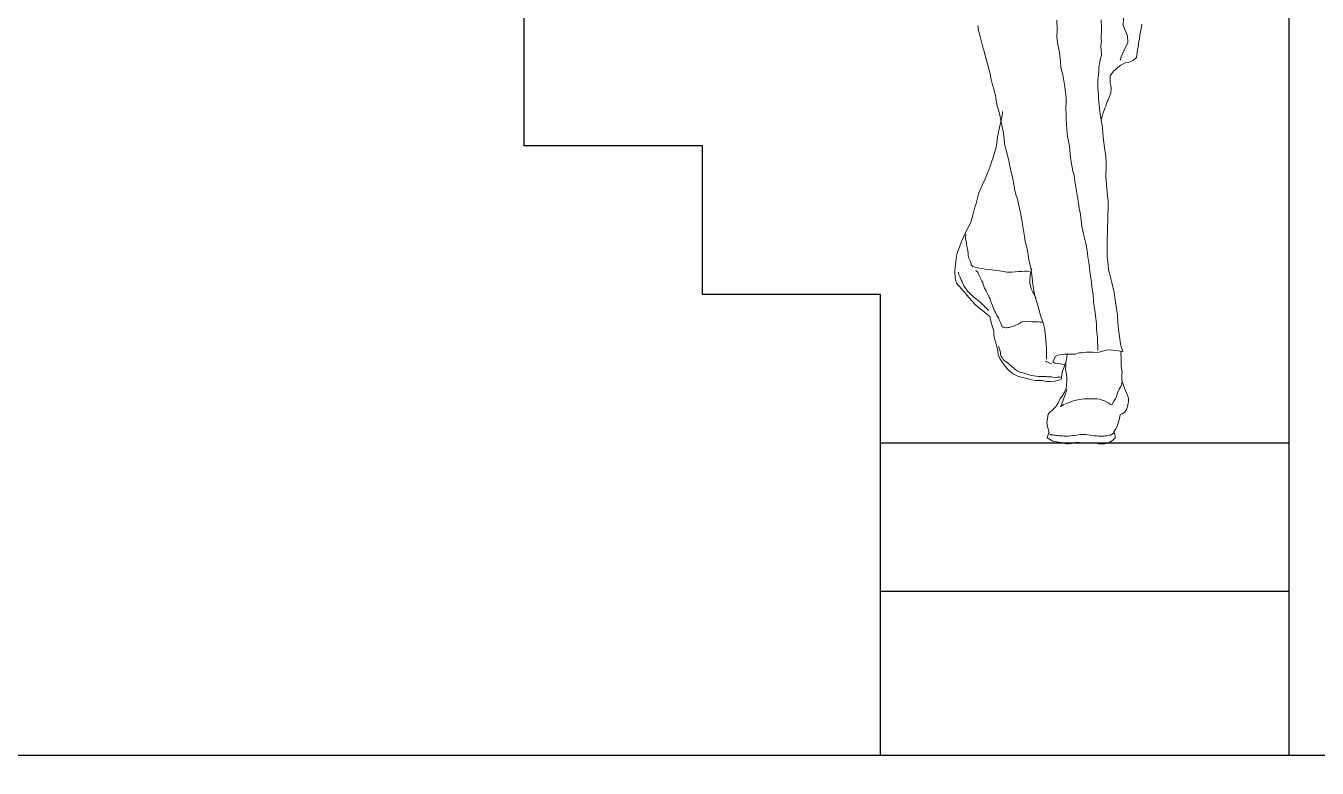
# Model space of a CAD drawing. Header units: centimetres. Extents: x 77721 to 213373, y -51694 to -17847.
# Drawn here: x 79296.6 to 79470.5, y -25433.3 to -25333.4 of the extents above; entities that cross this region are included whole.
import ezdxf

# ---------------------------------------------------------------- set-up
doc = ezdxf.new("R2010")
doc.units = ezdxf.units.CM
doc.header["$LTSCALE"] = 5
doc.header["$MEASUREMENT"] = 0
doc.layers.add('A-FURN', color=25, linetype='Continuous', lineweight=15, true_color=0xa46651)
doc.layers.add('KOTI', color=4, linetype='Continuous')

# ---------------------------------------------------------------- blocks, each defined once
blk = doc.blocks.new('PEOPLE11')
at = {"linetype": 'Continuous'}
for points in [[(-0.08623, 0.32186), (-0.0855, 0.3182), (-0.08456, 0.31455), (-0.08341, 0.30953), (-0.08257, 0.3064), (-0.0809, 0.30118), (-0.08017, 0.29794), (-0.07881, 0.2924), (-0.07746, 0.2877), (-0.07672, 0.28488), (-0.07578, 0.28039), (-0.07484, 0.27642), (-0.07411, 0.27444), (-0.07328, 0.27089), (-0.07265, 0.26848), (-0.07223, 0.26629), (-0.07171, 0.26295), (-0.07119, 0.26013), (-0.06983, 0.25532), (-0.06889, 0.25188), (-0.06816, 0.2477), (-0.06785, 0.24634), (-0.06732, 0.24404), (-0.06659, 0.24049), (-0.06638, 0.23893), (-0.06586, 0.23506), (-0.06555, 0.23088), (-0.06482, 0.22817), (-0.0644, 0.22629), (-0.06367, 0.22326), (-0.06283, 0.21992), (-0.06231, 0.21793), (-0.06095, 0.21135), (-0.06001, 0.20749), (-0.05918, 0.20404), (-0.05845, 0.19997), (-0.05782, 0.1961), (-0.05667, 0.1914), (-0.05563, 0.18869), (-0.05531, 0.18722), (-0.05301, 0.17667), (-0.05197, 0.17082), (-0.05072, 0.1632), (-0.04998, 0.15798), (-0.04967, 0.15568), (-0.04863, 0.15244), (-0.0479, 0.14889), (-0.04748, 0.14555), (-0.04654, 0.14064), (-0.04549, 0.13563), (-0.04497, 0.13228), (-0.04445, 0.12821), (-0.04372, 0.12299), (-0.0433, 0.11975), (-0.04309, 0.1185), (-0.04257, 0.11557), (-0.04173, 0.11275), (-0.041, 0.11024), (-0.04017, 0.10774), (-0.03933, 0.10429), (-0.03839, 0.10095), (-0.03766, 0.09834), (-0.03662, 0.09541), (-0.03568, 0.09249), (-0.03515, 0.09029), (-0.03463, 0.08789), (-0.03421, 0.08309), (-0.0339, 0.08016), (-0.03359, 0.07692), (-0.03327, 0.07369), (-0.03327, 0.07055), (-0.03338, 0.06826), (-0.03338, 0.06544)], [(0.03984, 0.32301), (0.03911, 0.31799), (0.03848, 0.31497), (0.03807, 0.31131), (0.03775, 0.30985), (0.03723, 0.30556), (0.03639, 0.3018), (0.03577, 0.29742), (0.03545, 0.29679), (0.03295, 0.29502), (0.02961, 0.29345), (0.0272, 0.29324), (0.02386, 0.29146), (0.02125, 0.28948), (0.01812, 0.28697), (0.01551, 0.28342), (0.01551, 0.28165), (0.01551, 0.2783), (0.01582, 0.27674), (0.01613, 0.27538), (0.01645, 0.27402), (0.01613, 0.27005), (0.01477, 0.26681), (0.01383, 0.2641), (0.01342, 0.26347), (0.01216, 0.26002), (0.01154, 0.25835), (0.01007, 0.25418), (0.00882, 0.2501)], [(0.00872, 0.32635), (0.00882, 0.32008), (0.00892, 0.31726), (0.00872, 0.31423), (0.00872, 0.3112), (0.00882, 0.30985), (0.0084, 0.3065), (0.00892, 0.29919), (0.00788, 0.29585), (0.00767, 0.29355), (0.00694, 0.2899), (0.00694, 0.28708), (0.00663, 0.28394), (0.0061, 0.28071), (0.006, 0.27872), (0.006, 0.27663), (0.00621, 0.27392), (0.00631, 0.27151), (0.00652, 0.26848), (0.00673, 0.26556), (0.00684, 0.26295), (0.00704, 0.26117), (0.00736, 0.25783), (0.00788, 0.25418), (0.0083, 0.25083), (0.00882, 0.2476), (0.00966, 0.24352), (0.01007, 0.23903), (0.01028, 0.23673), (0.0106, 0.23391), (0.01101, 0.23015), (0.01122, 0.22806), (0.01206, 0.22357), (0.01237, 0.22033), (0.01248, 0.21783), (0.01248, 0.21166), (0.01227, 0.20832), (0.01227, 0.20623), (0.01342, 0.19349), (0.01394, 0.18701), (0.01394, 0.18158), (0.01383, 0.17667), (0.01383, 0.17239), (0.01362, 0.16696), (0.01362, 0.16257), (0.01342, 0.15725), (0.01342, 0.15401), (0.01321, 0.14837), (0.01342, 0.1445), (0.01404, 0.13813), (0.01436, 0.13395), (0.01488, 0.1326), (0.01686, 0.12445), (0.01874, 0.11682), (0.01947, 0.11118), (0.02041, 0.10429), (0.02115, 0.09969), (0.02146, 0.09353), (0.02209, 0.08831), (0.02313, 0.0811), (0.02365, 0.07713), (0.02428, 0.07442), (0.02522, 0.07139), (0.02323, 0.07181), (0.02167, 0.07202), (0.01864, 0.07233), (0.01624, 0.07264), (0.01258, 0.07254), (0.00966, 0.0716), (0.00704, 0.07097), (0.00443, 0.07076), (0.00234, 0.07097), (-0.00048, 0.07087), (-0.00288, 0.07087), (-0.00486, 0.07066), (-0.00643, 0.07055), (-0.00821, 0.07034), (-0.01009, 0.06982), (-0.01123, 0.0694), (-0.01405, 0.0694), (-0.01687, 0.0694), (-0.01949, 0.0694), (-0.02189, 0.06909), (-0.0246, 0.06857), (-0.02669, 0.06752), (-0.02753, 0.06533), (-0.02847, 0.06355), (-0.02701, 0.06261), (-0.0246, 0.0623), (-0.02262, 0.06188), (-0.02001, 0.06157), (-0.01855, 0.06126), (-0.01855, 0.06094), (-0.01865, 0.0575), (-0.01792, 0.05405), (-0.01781, 0.05165), (-0.01781, 0.04831), (-0.01823, 0.0434), (-0.01959, 0.04026), (-0.02126, 0.03713), (-0.02272, 0.03525), (-0.02439, 0.03212), (-0.02596, 0.0294), (-0.02721, 0.02825), (-0.02868, 0.02637), (-0.03035, 0.02543), (-0.03212, 0.02324), (-0.03306, 0.01676), (-0.03254, 0.01394), (-0.0315, 0.00997), (-0.03118, 0.00924), (-0.03192, 0.00851), (-0.03275, 0.00496), (-0.03233, 0.00485), (-0.02836, 0.00245), (-0.02721, 0.00224), (-0.02575, 0.00203), (-0.02189, 0.00162), (-0.02053, 0.00109), (-0.01813, 0.00057), (-0.01635, 0.00047), (-0.01416, 0.00068), (-0.01103, 0.00141), (-0.00789, 0.00151), (-0.00424, 0.0012), (-0.00162, 0.00109), (0.0013, 0.00141), (0.00412, 0.0012), (0.00673, 0.00057), (0.00986, 0.00015), (0.01289, 0.00068), (0.01415, 0.00109), (0.01613, 0.00235), (0.01749, 0.00318), (0.01812, 0.00371), (0.01937, 0.00485), (0.01937, 0.00559), (0.01916, 0.00809), (0.01833, 0.00924), (0.01833, 0.00945), (0.02, 0.01196), (0.02094, 0.01373), (0.02177, 0.01666), (0.0224, 0.01885), (0.02323, 0.02272), (0.02491, 0.02345), (0.02679, 0.02491), (0.02814, 0.02679), (0.02887, 0.02919), (0.02981, 0.03306), (0.02961, 0.03556), (0.02898, 0.03796), (0.02668, 0.04329), (0.02585, 0.04538), (0.02511, 0.04757), (0.02459, 0.04945), (0.02459, 0.05133), (0.02459, 0.05353), (0.02491, 0.05562), (0.02417, 0.06), (0.02407, 0.06147), (0.02397, 0.06345), (0.02417, 0.06544), (0.02397, 0.06711), (0.02386, 0.0694), (0.02397, 0.0717)], [(0.006, 0.07222), (0.006, 0.07567), (0.0059, 0.07839), (0.0059, 0.08236), (0.00516, 0.08821), (0.00506, 0.0927), (0.00454, 0.09677), (0.00412, 0.10105), (0.00328, 0.10627), (0.00287, 0.1093), (0.00255, 0.11505), (0.00161, 0.12132), (0.0012, 0.12466), (0.00078, 0.1279), (-0.00006, 0.13281), (-0.00058, 0.13803), (-0.00152, 0.14429), (-0.00204, 0.14899), (-0.00319, 0.15443), (-0.00465, 0.16048), (-0.00622, 0.16769), (-0.00664, 0.17229), (-0.00726, 0.17667), (-0.00831, 0.18158), (-0.00873, 0.18534), (-0.00967, 0.19161), (-0.01082, 0.19777), (-0.01144, 0.20268), (-0.01217, 0.20665), (-0.01322, 0.2101), (-0.01395, 0.21428), (-0.01458, 0.21887), (-0.0152, 0.22294), (-0.01531, 0.2266), (-0.01593, 0.23067), (-0.01635, 0.23318), (-0.01708, 0.23705), (-0.01761, 0.24185), (-0.01792, 0.24582), (-0.01813, 0.25062), (-0.01834, 0.25407), (-0.01844, 0.25825), (-0.01834, 0.26243), (-0.01834, 0.26274), (-0.01834, 0.26629), (-0.01865, 0.27057), (-0.01928, 0.27507), (-0.02001, 0.27935), (-0.02084, 0.28405), (-0.0222, 0.28969), (-0.02262, 0.29439), (-0.02345, 0.30128), (-0.0246, 0.30724), (-0.02544, 0.31298), (-0.02523, 0.31841), (-0.02533, 0.32604)], [(0.02323, 0.29502), (0.02397, 0.29794), (0.02626, 0.30306), (0.02929, 0.30891), (0.02887, 0.31402), (0.02553, 0.32207), (0.02585, 0.32771), (0.0295, 0.3345)], [(-0.01865, 0.06272), (-0.0198, 0.05969), (-0.02105, 0.05645), (-0.02168, 0.05405), (-0.02178, 0.05133), (-0.02199, 0.05029), (-0.02335, 0.04956), (-0.02471, 0.04925), (-0.02701, 0.04872), (-0.03045, 0.04851), (-0.03296, 0.04841), (-0.03662, 0.04914), (-0.0385, 0.04925), (-0.04194, 0.04914), (-0.04497, 0.04977), (-0.04842, 0.0506), (-0.05291, 0.05175), (-0.05542, 0.05238), (-0.05907, 0.05436), (-0.06241, 0.05697), (-0.06513, 0.06021), (-0.06753, 0.06314), (-0.06931, 0.06606), (-0.07056, 0.06878), (-0.07087, 0.07191), (-0.07129, 0.07421), (-0.07202, 0.07734), (-0.07307, 0.08048), (-0.0739, 0.08403), (-0.0739, 0.08726), (-0.07495, 0.0905), (-0.07578, 0.09364), (-0.07693, 0.09823), (-0.07934, 0.10043), (-0.08132, 0.10199), (-0.08445, 0.10429), (-0.088, 0.10732), (-0.09051, 0.11014), (-0.09323, 0.11317), (-0.09646, 0.11703), (-0.09855, 0.11944), (-0.10252, 0.12403), (-0.10357, 0.1281), (-0.10388, 0.13291), (-0.10357, 0.13594), (-0.10315, 0.14043), (-0.10284, 0.14304), (-0.10221, 0.14597), (-0.10137, 0.14899), (-0.10033, 0.15171), (-0.09866, 0.15599), (-0.0973, 0.15892), (-0.09594, 0.16216), (-0.09458, 0.16487), (-0.0926, 0.16842), (-0.09114, 0.17166), (-0.09041, 0.17448), (-0.08947, 0.17834), (-0.08832, 0.18231), (-0.08748, 0.18524), (-0.08644, 0.18931), (-0.08529, 0.19339), (-0.08445, 0.19568), (-0.08289, 0.19923), (-0.08059, 0.20425), (-0.07902, 0.20811), (-0.07766, 0.21104), (-0.07683, 0.21302), (-0.07558, 0.21699), (-0.07432, 0.22065), (-0.07307, 0.22493), (-0.07213, 0.22859), (-0.0715, 0.23193), (-0.07098, 0.23611), (-0.07014, 0.24028), (-0.06952, 0.24352), (-0.06889, 0.24592), (-0.06826, 0.24906), (-0.06743, 0.25261), (-0.06722, 0.25585)], [(-0.04643, 0.13281), (-0.04696, 0.13281), (-0.0481, 0.13312), (-0.05019, 0.13322), (-0.05228, 0.13281), (-0.05458, 0.13281), (-0.0574, 0.1326), (-0.05991, 0.13239), (-0.06356, 0.13239), (-0.06659, 0.13301), (-0.07067, 0.13375), (-0.0739, 0.13406), (-0.07683, 0.13437), (-0.08059, 0.13479), (-0.08623, 0.13573), (-0.08832, 0.13625), (-0.08988, 0.13688), (-0.09114, 0.13813), (-0.09145, 0.1398), (-0.09197, 0.14116), (-0.09312, 0.14315), (-0.09344, 0.14492), (-0.09364, 0.14701), (-0.09417, 0.15046), (-0.09448, 0.15234), (-0.09521, 0.1562), (-0.09563, 0.15777), (-0.09552, 0.15954), (-0.09542, 0.16163)], [(-0.10106, 0.13249), (-0.10096, 0.13249), (-0.10096, 0.13113), (-0.10075, 0.13072), (-0.10023, 0.12967), (-0.0997, 0.12852), (-0.0996, 0.128), (-0.09949, 0.12769), (-0.09887, 0.12643), (-0.09824, 0.12518), (-0.09814, 0.12476), (-0.0974, 0.12299), (-0.09678, 0.12184), (-0.09626, 0.12121), (-0.09532, 0.11985), (-0.09458, 0.1186), (-0.09344, 0.11735), (-0.09333, 0.11735), (-0.09176, 0.11557), (-0.09072, 0.11463), (-0.08936, 0.11338), (-0.08821, 0.11254), (-0.08696, 0.1115), (-0.08581, 0.11056), (-0.08414, 0.10899), (-0.08268, 0.10774), (-0.08163, 0.1068), (-0.0809, 0.10607), (-0.07892, 0.10419), (-0.0786, 0.10377), (-0.07766, 0.10304)], [(-0.08769, 0.13395), (-0.08738, 0.13354), (-0.08612, 0.13239), (-0.08592, 0.13155), (-0.08529, 0.1304), (-0.08456, 0.12894), (-0.08362, 0.12685), (-0.0831, 0.1256), (-0.08236, 0.12414), (-0.08205, 0.12309), (-0.08153, 0.12163), (-0.0809, 0.12017), (-0.07975, 0.11797), (-0.07934, 0.11735), (-0.07787, 0.11432), (-0.07777, 0.114), (-0.07735, 0.11317), (-0.07652, 0.11192), (-0.0761, 0.11024), (-0.07578, 0.1092), (-0.07558, 0.10847), (-0.07484, 0.10669), (-0.07411, 0.10439), (-0.07328, 0.10272), (-0.07265, 0.10137), (-0.0714, 0.09907), (-0.07056, 0.09771), (-0.07035, 0.0974), (-0.06941, 0.0952), (-0.06879, 0.09374), (-0.06732, 0.0905), (-0.06691, 0.09019), (-0.06607, 0.09009), (-0.0645, 0.08956), (-0.06398, 0.08956), (-0.06315, 0.08977), (-0.06189, 0.08998), (-0.06074, 0.0904), (-0.0598, 0.09071), (-0.05855, 0.09092), (-0.05803, 0.09123), (-0.05688, 0.09165), (-0.05573, 0.09228), (-0.05469, 0.0928), (-0.05312, 0.09374), (-0.05218, 0.09416), (-0.04998, 0.09447), (-0.04779, 0.09468), (-0.04612, 0.09447), (-0.04455, 0.09437), (-0.04257, 0.09426), (-0.04142, 0.09416), (-0.03944, 0.09416), (-0.0385, 0.09405), (-0.03693, 0.09395), (-0.03599, 0.09364)], [(-0.04466, 0.13489), (-0.0457, 0.13176), (-0.04602, 0.12946), (-0.04622, 0.12716), (-0.04622, 0.12393), (-0.0457, 0.12226), (-0.04508, 0.11964), (-0.04393, 0.11693), (-0.04257, 0.11494), (-0.04142, 0.11275)], [(-0.0221, 0.05207), (-0.02272, 0.05175), (-0.02293, 0.05175), (-0.02398, 0.05175), (-0.02513, 0.05175), (-0.0268, 0.05154), (-0.02826, 0.05175), (-0.02941, 0.05196), (-0.03014, 0.05196), (-0.03139, 0.05196), (-0.03286, 0.05207), (-0.03369, 0.05217), (-0.03474, 0.05227), (-0.0363, 0.05227), (-0.03745, 0.05227), (-0.03944, 0.05227), (-0.04132, 0.05238), (-0.04309, 0.0528), (-0.04455, 0.0529), (-0.04685, 0.05353), (-0.04873, 0.05426), (-0.0504, 0.05468), (-0.05155, 0.05499), (-0.05322, 0.05541), (-0.05437, 0.05593), (-0.05583, 0.05666), (-0.0574, 0.05771), (-0.05855, 0.05854), (-0.0598, 0.05969), (-0.06022, 0.06011), (-0.06116, 0.06094), (-0.06262, 0.0622), (-0.06346, 0.06293), (-0.0645, 0.06366), (-0.06565, 0.06439), (-0.06659, 0.06533), (-0.06753, 0.06679), (-0.06837, 0.06815), (-0.06858, 0.0692), (-0.06868, 0.07087), (-0.06889, 0.0717), (-0.0691, 0.07243), (-0.06941, 0.07348), (-0.07014, 0.07557)], [(-0.03411, 0.06397), (-0.03327, 0.06355), (-0.03233, 0.06314), (-0.03077, 0.06251), (-0.02983, 0.0623), (-0.02962, 0.0623)], [(-0.01844, 0.06209), (-0.01844, 0.06272), (-0.01834, 0.06397), (-0.01834, 0.06408), (-0.01802, 0.06512), (-0.01802, 0.06533), (-0.01781, 0.06627), (-0.01771, 0.067), (-0.01771, 0.06752), (-0.0174, 0.06867), (-0.01729, 0.0694)], [(0.02491, 0.04789), (0.02459, 0.04747), (0.02407, 0.04538), (0.02365, 0.04402), (0.0225, 0.04246), (0.02146, 0.04026), (0.02094, 0.03859), (0.02041, 0.03682), (0.01979, 0.03535), (0.01895, 0.034), (0.01843, 0.03316), (0.01749, 0.03159), (0.01707, 0.03076), (0.01624, 0.03034), (0.0154, 0.03097), (0.01467, 0.0317), (0.013, 0.03264), (0.0107, 0.03379), (0.00934, 0.034), (0.00757, 0.03473), (0.00537, 0.03514), (0.00381, 0.03514), (0.00224, 0.03504), (0.00015, 0.03504), (-0.00173, 0.03514), (-0.00434, 0.03514), (-0.00653, 0.03473), (-0.00935, 0.03441), (-0.01186, 0.03379), (-0.01416, 0.03295), (-0.01593, 0.03232), (-0.01834, 0.03159), (-0.02043, 0.03034), (-0.02241, 0.0293), (-0.02283, 0.02909), (-0.0222, 0.0293), (-0.02157, 0.03055), (-0.02147, 0.03138), (-0.02095, 0.03264), (-0.02053, 0.03441), (-0.01938, 0.03682), (-0.01875, 0.03859), (-0.01823, 0.04078), (-0.01781, 0.04225)], [(-0.03087, 0.00767), (-0.03077, 0.00757), (-0.03045, 0.00757), (-0.03003, 0.00757), (-0.02972, 0.00757), (-0.02941, 0.00747), (-0.02899, 0.00747), (-0.02857, 0.00736), (-0.02774, 0.00726), (-0.02732, 0.00715), (-0.02659, 0.00705), (-0.02554, 0.00694), (-0.02502, 0.00694), (-0.02429, 0.00684), (-0.02356, 0.00673), (-0.02251, 0.00663), (-0.02105, 0.00653), (-0.0198, 0.00642), (-0.01802, 0.00642), (-0.01667, 0.00642), (-0.01489, 0.00663), (-0.01301, 0.00684), (-0.01197, 0.00694), (-0.00998, 0.00726), (-0.00768, 0.00757), (-0.00559, 0.00767), (-0.00444, 0.00778), (-0.00298, 0.00778), (-0.00173, 0.00747), (0.00036, 0.00715), (0.0012, 0.00694), (0.00318, 0.00663), (0.00422, 0.00653), (0.00506, 0.00653), (0.00631, 0.00642), (0.00725, 0.00642), (0.0084, 0.00642), (0.00955, 0.00642), (0.01049, 0.00642), (0.0108, 0.00642), (0.01164, 0.00653), (0.01258, 0.00663), (0.0131, 0.00663), (0.01436, 0.00694), (0.01488, 0.00705), (0.0154, 0.00715), (0.01592, 0.00726), (0.01655, 0.00757), (0.01686, 0.00767), (0.01739, 0.00809), (0.01843, 0.00893)]]:
    blk.add_lwpolyline(points, dxfattribs=at)

msp = doc.modelspace()

# ---------------------------------------------------------------- linework, layer by layer
at = {"layer": 'KOTI', "color": 2, "linetype": 'Continuous', "true_color": 0xf1eb1f}
for p, q in [((79466.7, -25431.55), (79466.7, -25167.68)), ((79363.7, -25349.55), (79363.7, -25329.55)), ((79466.7, -25431.55), (79466.7, -25336.55)), ((79387.7, -25349.55), (79363.7, -25349.55)), ((79387.7, -25369.55), (79387.7, -25349.55)), ((79411.7, -25369.55), (79387.7, -25369.55)), ((79411.7, -25389.55), (79411.7, -25369.55)), ((79411.7, -25431.55), (79411.7, -25389.55)), ((79411.7, -25389.55), (79466.7, -25389.55)), ((79466.7, -25409.55), (79411.7, -25409.55)), ((79466.7, -25431.55), (79466.7, -25409.55)), ((79128.7, -25431.55), (79478.7, -25431.55))]:
    msp.add_line(p, q, dxfattribs=at)
msp.add_lwpolyline([(79028.7, -25431.55), (79478.7, -25431.55), (79478.7, -25444.55), (79028.7, -25444.55)], close=True, dxfattribs=at)

# ---------------------------------------------------------------- block references
at = {"layer": 'A-FURN', "xscale": 175.0993450000053, "yscale": 175.0993450000053, "zscale": 175.0993450000053}
msp.add_blockref('PEOPLE11', (79439.86, -25389.75), dxfattribs=at)

doc.saveas('drawing.dxf')
